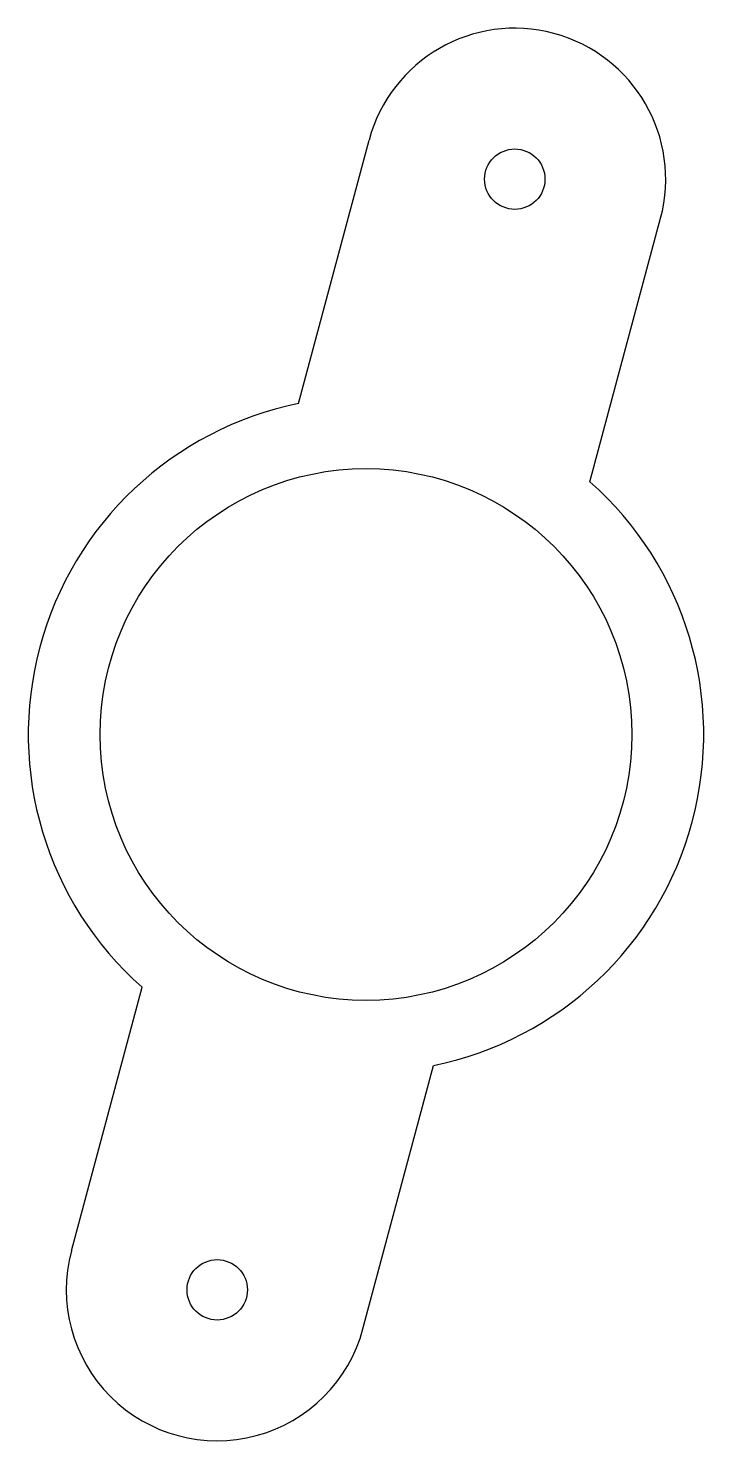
# Model space of a CAD drawing. Extents: x 196.3 to 243.3, y -316.1 to -217.9.
import ezdxf

# ---------------------------------------------------------------- set-up
doc = ezdxf.new("R2010")
doc.units = 0
doc.header["$MEASUREMENT"] = 0
doc.layers.add('VISIBLE', color=7, linetype='CONTINUOUS')

msp = doc.modelspace()

# ---------------------------------------------------------------- linework, layer by layer
at = {"layer": 'VISIBLE'}
for p, q in [((215.055, -243.975), (219.967, -225.645)), ((235.34, -249.41), (240.251, -231.081)), ((199.261, -302.919), (204.172, -284.59)), ((219.545, -308.355), (224.457, -290.025))]:
    msp.add_line(p, q, dxfattribs=at)
for centre, radius in [((230.109, -228.363), 2.1), ((219.756, -267), 18.5), ((209.403, -305.637), 2.1)]:
    msp.add_circle(centre, radius, dxfattribs=at)
for centre, radius, start, end in [((230.109, -228.363), 10.5, 345, 165), ((219.756, -267), 23.5, 101.5391, 228.4609), ((219.756, -267), 23.5, 281.5391, 48.4609), ((209.403, -305.637), 10.5, 165, 345)]:
    msp.add_arc(centre, radius, start, end, dxfattribs=at)

doc.saveas('drawing.dxf')
